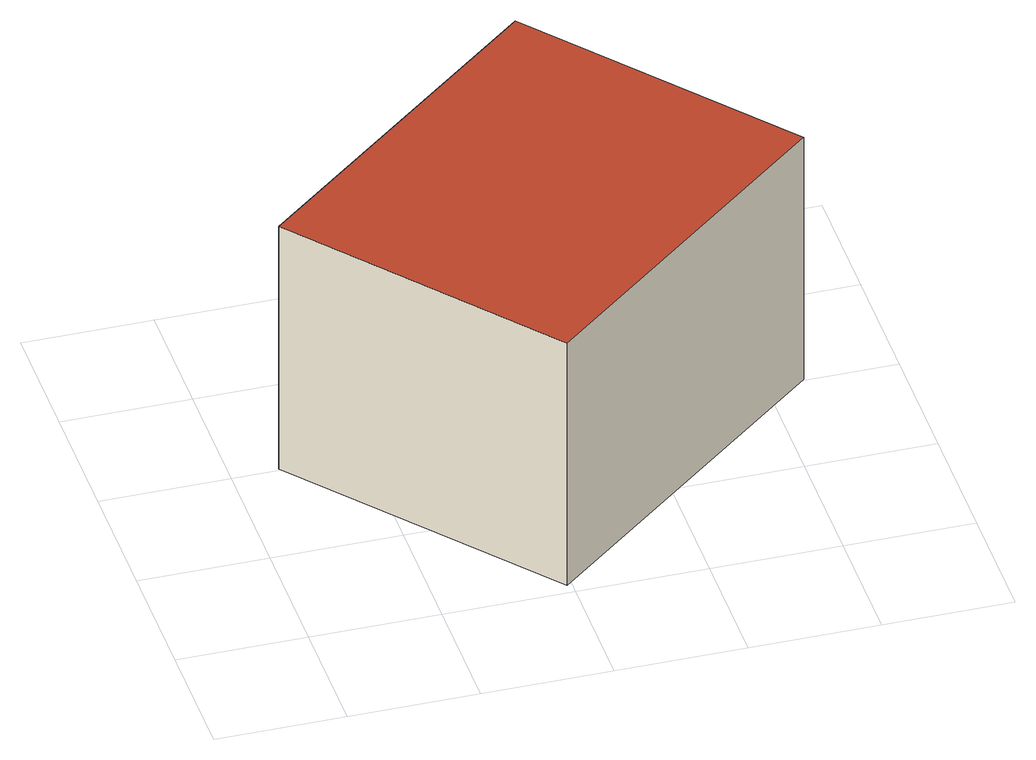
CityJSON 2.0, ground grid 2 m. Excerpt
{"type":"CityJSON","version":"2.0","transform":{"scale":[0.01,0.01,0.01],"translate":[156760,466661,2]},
"CityObjects":{
"building1":{"type":"Building","attributes":{"b3_dak_type":"horizontal","b3_extrusie":"standard","b3_h_dak_50p":6.81,"b3_h_dak_70p":6.85,"b3_h_dak_max":7.17,"b3_h_dak_min":6.78,"b3_h_maaiveld":2.58,"b3_is_glas_dak":false,"b3_kas_warenhuis":false,"b3_kwaliteitsindicator":true,"b3_mutatie_ahn3_ahn4":false,"b3_mutatie_ahn4_ahn5":false,"b3_n_nok":0,"b3_n_vlakken":1,"b3_opp_buitenmuur":94.7,"b3_opp_dak_plat":30.28,"b3_opp_dak_schuin":0,"b3_opp_grond":30.26,"b3_opp_scheidingsmuur":0,"b3_rmse_lod12":0.124,"b3_rmse_lod13":0.124,"b3_rmse_lod22":0.101,"b3_t_run":30,"b3_val3dity_lod12":"[]","b3_val3dity_lod13":"[]","b3_val3dity_lod22":"[]","b3_volume_lod12":131.06,"b3_volume_lod13":131.06,"b3_volume_lod22":129.7,"geconstateerd":false,"oorspronkelijkbouwjaar":2005,"status":"Pand in gebruik"},"children":["building1-1"]},
"building1-1":{"type":"BuildingPart","parents":["building1"],"geometry":[{"type":"Solid","lod":"2.2","boundaries":[[[[0,1,2,3]],[[4,5,6,7]],[[7,6,1,0]],[[6,5,2,1]],[[5,4,3,2]],[[4,7,0,3]]]],"semantics":{"surfaces":[{"type":"GroundSurface"},{"type":"RoofSurface"},{"type":"WallSurface"}],"values":[[0,1,2,2,2,2]]}}]}
},
"vertices":[
[857,402,58],[392,17,58],[72,404,58],[537,788,58],[537,788,491],[72,404,491],[392,17,491],[857,402,491]
]}
